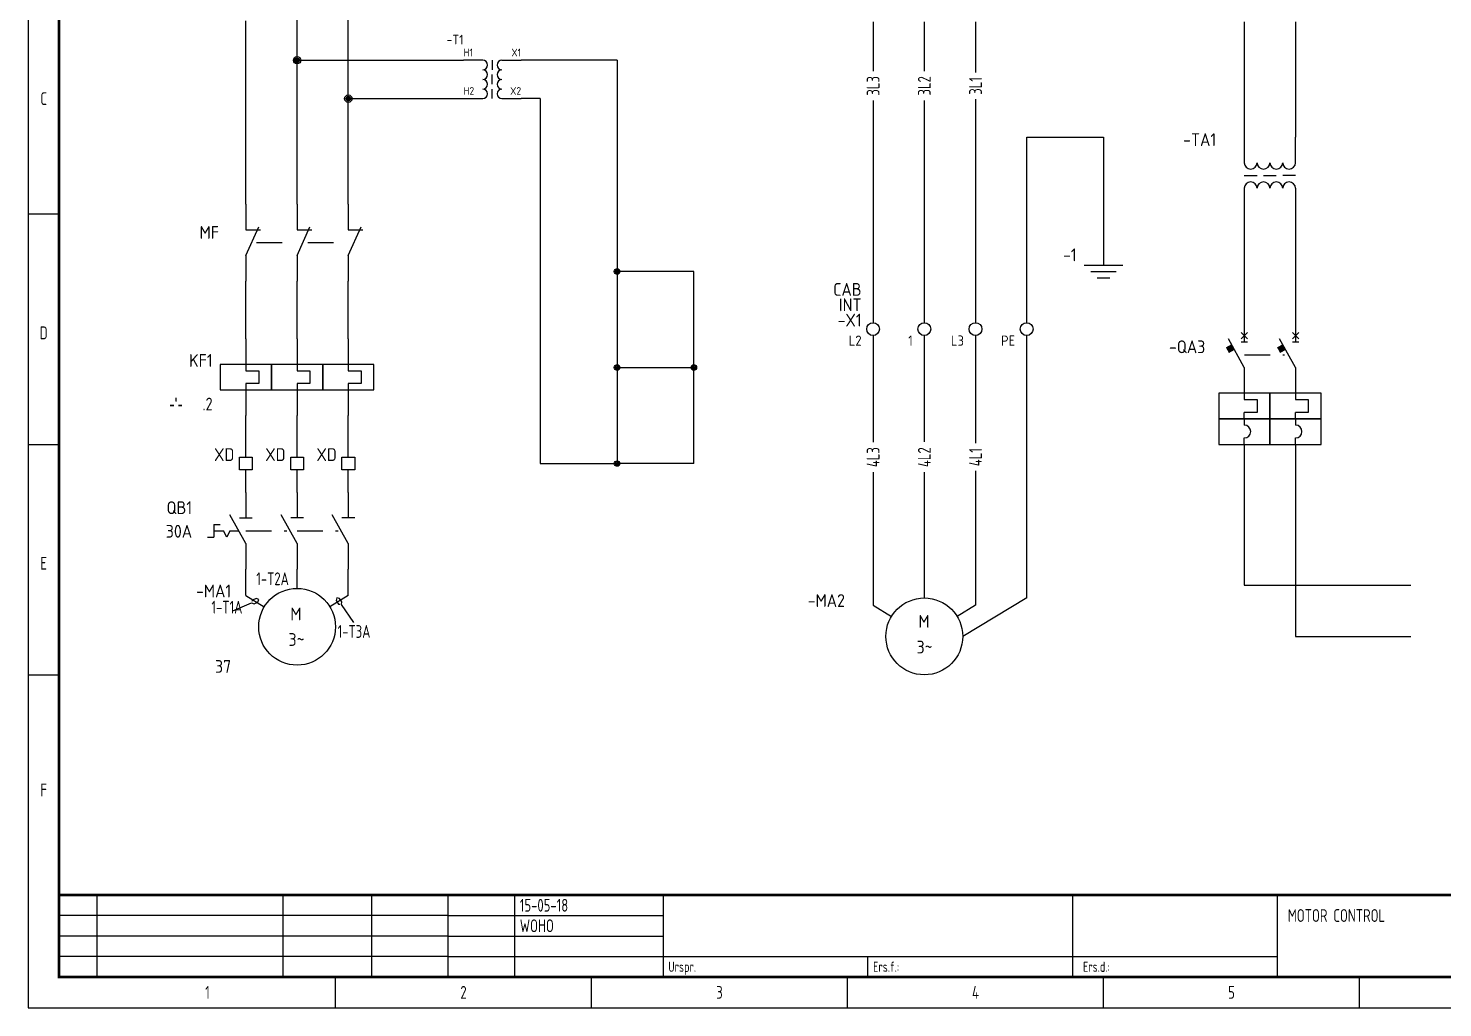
# Model space of a CAD drawing. Extents: x 0 to 420, y 0 to 297.
# Drawn here: x 0 to 276.2, y 0 to 191.2 of the extents above; entities that cross this region are included whole.
import ezdxf
from ezdxf.enums import TextEntityAlignment as Align

# ---------------------------------------------------------------- set-up
doc = ezdxf.new("R2010")
doc.units = 0
doc.header["$LTSCALE"] = 10
doc.linetypes.add('DASHED', pattern=[0.75, 0.5, -0.25])
for name, color, linetype in [('BLK_8AWG', 7, 'Continuous'), ('BRN_8AWG', 7, 'Continuous'), ('GRY_8AWG', 7, 'Continuous'), ('LINK', 252, 'DASHED'), ('LOC', 4, 'Continuous'), ('MISC', 4, 'Continuous'), ('N', 2, 'Continuous'), ('SYMS', 7, 'Continuous'), ('TAGS', 4, 'Continuous'), ('TERMS', 3, 'Continuous'), ('TITLEBLOCK', 253, 'Continuous'), ('WIREFIXED', 4, 'Continuous'), ('WIRES', 1, 'Continuous'), ('XREF', 7, 'Continuous')]:
    doc.layers.add(name, color=color, linetype=linetype)
doc.styles.add('ISOCP', font='ISOCP.SHX', dxfattribs={"width": 0.8, "height": 2.5})
doc.styles.add('WD_IEC', font='ISOCP2.shx', dxfattribs={"width": 0.9, "height": 4})

# ---------------------------------------------------------------- blocks, each defined once
blk = doc.blocks.new('VMO13')
blk.add_circle((0, 0), 7.5)
at = {"style": 'WD_IEC'}
for tag, p in [('INST', (-12.88, 12.75)), ('LOC', (-12.88, 9.25)), ('TAG1', (-12.88, 5.75)), ('DESC1', (-12.88, 1.5)), ('DESC2', (-12.88, -2)), ('DESC3', (-12.88, -5.5)), ('RATING1', (-12.88, -9)), ('RATING2', (-12.88, -12.5)), ('RATING3', (-12.88, -16)), ('RATING4', (-12.95, -19.58))]:
    blk.add_attdef(tag, text='', height=2.5, dxfattribs=at).set_placement(p, align=Align.RIGHT)
blk.add_attdef('TERM02', (-0.69, 7.75), '', height=2, rotation=90, dxfattribs=at)
at = {"style": 'WD_IEC', "flags": 1}
for tag, p, height in [('MFG', (12.75, 9), 1.5), ('X2TERM02', (0, 7.5), 0.32), ('CAT', (12.75, 6.5), 1.5), ('X0TERM01', (-6.4, 3.9), 0.32), ('X0TERM03', (6.4, 3.9), 0.32), ('X4LINK', (-7.5, 0), 0.32), ('X1LINK', (7.5, 0), 0.32), ('X8TERM04', (0, -7.5), 0.32), ('ASSYCODE', (1, -9), 1), ('FAMILY', (1, -10.5), 1), ('CATDESC', (1, -12), 1)]:
    blk.add_attdef(tag, p, '', height=height, dxfattribs=at)
at = {"style": 'WD_IEC'}
for tag, p in [('TERM01', (-7.35, 4.34)), ('TERM03', (9.35, 4.53)), ('TERM04', (-0.59, -7.92))]:
    blk.add_attdef(tag, text='', height=2, rotation=90, dxfattribs=at).set_placement(p, align=Align.RIGHT)
for tag, p in [('M', (-0.22, 1.27)), ('3~', (-0.12, -3.73))]:
    blk.add_attdef(tag, text='', height=2.5, dxfattribs=at).set_placement(p, align=Align.CENTER)
at = {"lineweight": 15, "style": 'WD_IEC'}
blk.add_attdef('XREF', text='', height=2.5, dxfattribs=at).set_placement((-13.19, -22.86), align=Align.RIGHT)
blk = doc.blocks.new('HXF1')
for p, q in [((5, 0), (0, 0)), ((0, 0), (0, 0)), ((0, 0), (0, 0)), ((7.5, 0), (7.5, -2.5)), ((10, 0), (15, 0)), ((7.5, -6.25), (7.5, -3.75)), ((0, -10), (5, -10)), ((7.5, -10), (7.5, -7.5)), ((10, -10), (15, -10))]:
    blk.add_line(p, q)
for centre, start, end in [((5, -1.25), 270, 90), ((10, -1.25), 90, 270), ((5, -3.75), 270, 90), ((10, -3.75), 90, 270), ((5, -6.25), 270, 90), ((10, -6.25), 90, 270), ((5, -8.75), 270, 90), ((10, -8.75), 90, 270)]:
    blk.add_arc(centre, 1.25, start, end)
at = {"style": 'WD_IEC'}
for tag, p in [('INST', (0, 11.12)), ('LOC', (0, 7.62)), ('TAG1', (0, 4.12)), ('RATING1', (6.25, -16.25)), ('DESC1', (0, -24)), ('DESC2', (0, -27.5)), ('DESC3', (0, -31))]:
    blk.add_attdef(tag, text='', height=2.5, dxfattribs=at).set_placement(p, align=Align.RIGHT)
for tag, p, height, flags in [('MFG', (12.42, 12.12), 1.5, 9), ('CAT', (12.42, 9.62), 1.5, 9), ('X4TERM01', (0, 0), 0.32, 1), ('TERM01', (0, 1), 2, 8), ('X1TERM02', (15, 0), 0.32, 1), ('TERM03', (0, -4), 2, 8), ('TERM05', (0, -9), 2, 8), ('X1TERM04', (10, -5), 0.32, 1), ('X4TERM05', (0, -10), 0.32, 1), ('X1TERM06', (15, -10), 0.32, 1), ('ASSYCODE', (11, -20.25), 1, 1), ('FAMILY', (11, -21.75), 1, 1), ('CATDESC', (11, -23.25), 1, 1)]:
    blk.add_attdef(tag, p, '', height=height, dxfattribs=dict(at, flags=flags))
for tag, height, flags, p in [('TERM02', 2, 8, (15, 1)), ('TERM04', 2, 8, (15, -4)), ('X4TERM03', 0.32, 1, (5, -5)), ('TERM06', 2, 8, (15, -9))]:
    blk.add_attdef(tag, text='', height=height, dxfattribs=dict(at, flags=flags)).set_placement(p, align=Align.RIGHT)
at = {"lineweight": 15, "style": 'WD_IEC'}
blk.add_attdef('RATING2', (8.75, -16.25), '', height=2.5, dxfattribs=at)
blk.add_attdef('XREF', text='', height=2.5, dxfattribs=at).set_placement((0, -20.25), align=Align.RIGHT)
blk = doc.blocks.new('WDDOT')
for radius in [0.72, 0.449, 0.223]:
    blk.add_circle((0, 0), radius)
blk = doc.blocks.new('VOL1')
for p, q in [((0, 7.5), (0, 1.25)), ((-5, 2.5), (-5, -2.5)), ((5, 2.5), (-5, 2.5)), ((0, 1.25), (2.5, 1.25)), ((2.5, 1.25), (2.5, -1.25)), ((5, -2.5), (5, 2.5)), ((-5, -2.5), (5, -2.5)), ((0, -1.25), (0, -7.5)), ((2.5, -1.25), (0, -1.25))]:
    blk.add_line(p, q)
at = {"style": 'WD_IEC'}
for tag, p in [('INST', (-6.5, 9)), ('LOC', (-6.5, 5.5)), ('TAG1', (-6.5, 2)), ('RATING1', (-6.5, -2.5)), ('XREF', (-6.5, -6.5)), ('DESC1', (-6.5, -10.35)), ('DESC2', (-6.5, -13.85)), ('DESC3', (-6.5, -17.35))]:
    blk.add_attdef(tag, text='', height=2.5, dxfattribs=at).set_placement(p, align=Align.RIGHT)
blk.add_attdef('TERM01', text='', height=2, rotation=90, dxfattribs=at).set_placement((-1, 7.5), align=Align.RIGHT)
at = {"style": 'WD_IEC', "flags": 1}
for tag, p, height in [('X2TERM01', (0, 7.5), 0.32), ('MFG', (2.75, 6.5), 1.5), ('CAT', (2.75, 4), 1.5), ('X4LINK', (-5, 0), 0.32), ('X1LINK', (5, 0), 0.32), ('ASSYCODE', (1, -4), 1), ('FAMILY', (1, -5.5), 1), ('X8TERM02', (0, -7.5), 0.32), ('CATDESC', (1, -7), 1)]:
    blk.add_attdef(tag, p, '', height=height, dxfattribs=at)
at = {"style": 'WD_IEC'}
blk.add_attdef('TERM02', (-1, -7.5), '', height=2, rotation=90, dxfattribs=at)
blk = doc.blocks.new('VOL2')
for p, q in [((0, 7.5), (0, 1.25)), ((-5, 2.5), (-5, -2.5)), ((5, 2.5), (-5, 2.5)), ((0, 1.25), (2.5, 1.25)), ((2.5, 1.25), (2.5, -1.25)), ((5, -2.5), (5, 2.5)), ((-5, -2.5), (5, -2.5)), ((0, -1.25), (0, -7.5)), ((2.5, -1.25), (0, -1.25))]:
    blk.add_line(p, q)
at = {"style": 'WD_IEC'}
for tag, p in [('INST', (-6.5, 9)), ('LOC', (-6.5, 5.5)), ('TAG2', (-6.5, 2)), ('RATING1', (-6.5, -2.5)), ('XREF', (-6.5, -6.5)), ('DESC1', (-6.5, -10.35)), ('DESC2', (-6.5, -13.85)), ('DESC3', (-6.5, -17.35))]:
    blk.add_attdef(tag, text='', height=2.5, dxfattribs=at).set_placement(p, align=Align.RIGHT)
blk.add_attdef('TERM01', text='', height=2, rotation=90, dxfattribs=at).set_placement((-1, 7.5), align=Align.RIGHT)
at = {"style": 'WD_IEC', "flags": 1}
for tag, p, height in [('X2TERM01', (0, 7.5), 0.32), ('X4LINK', (-5, 0), 0.32), ('X1LINK', (5, 0), 0.32), ('FAMILY', (1, -5.5), 1), ('X8TERM02', (0, -7.5), 0.32)]:
    blk.add_attdef(tag, p, '', height=height, dxfattribs=at)
at = {"style": 'WD_IEC'}
blk.add_attdef('TERM02', (-1, -7.5), '', height=2, rotation=90, dxfattribs=at)
blk = doc.blocks.new('VT0001')
for p, q in [((-1.25, -1.25), (-1.25, 1.25)), ((-1.25, 1.25), (1.25, 1.25)), ((1.25, 1.25), (1.25, -1.25)), ((1.25, -1.25), (-1.25, -1.25))]:
    blk.add_line(p, q)
at = {"style": 'WD_IEC', "flags": 1}
for tag, p, height in [('ASSYCODE', (2.75, 10.75), 1), ('CATDESC', (2.75, 9.25), 1), ('MFG', (2.75, 7.25), 1.5), ('CAT', (2.75, 4.75), 1.5), ('X4PIN01', (-1.25, 1), 0.25), ('X4TERM01', (-1.25, 0), 0.25), ('X4TERMDESC01', (-1.25, 0.5), 0.4), ('STRIPSEQ', (0, 0), 0.025), ('X2PIN01', (0, 2.25), 0.25), ('X2TERM01', (0, 1.25), 0.25), ('X8PIN01', (0, -0.25), 0.25), ('X2TERMDESC01', (0, 1.75), 0.4), ('X1PIN01', (1.25, 1), 0.25), ('X1TERM01', (1.25, 0), 0.25), ('X1TERMDESC01', (1.25, 0.5), 0.4), ('LINKTERM', (0, -0.04), 0.025), ('X8TERM01', (0, -1.25), 0.25), ('X8TERMDESC01', (0, -0.75), 0.4)]:
    blk.add_attdef(tag, p, '', height=height, dxfattribs=at)
at = {"style": 'WD_IEC'}
for tag, p in [('INST', (-2.25, 6.5)), ('LOC', (-2.25, 3.5)), ('DESC1', (-2.25, -6.25)), ('DESC2', (-2.25, -9.25)), ('DESC3', (-2.25, -12.25))]:
    blk.add_attdef(tag, text='', height=2.5, dxfattribs=at).set_placement(p, align=Align.RIGHT)
at = {"style": 'WD_IEC', "flags": 8}
for tag, height, p in [('TAGSTRIP', 2.5, (-2.25, 0.5)), ('TERM01', 2, (-2.25, -3.25))]:
    blk.add_attdef(tag, text='', height=height, dxfattribs=at).set_placement(p, align=Align.RIGHT)
blk = doc.blocks.new('VDS11')
for p, q in [((0, 7.5), (0, 2.5)), ((0, -2.5), (-3.125, 3.125)), ((-6.25, 1.25), (-6.25, -1.25)), ((-6.25, 1.25), (-5, 1.25)), ((-6.25, 0), (-4.375, 0)), ((-3.75, -1.25), (-4.375, 0)), ((-3.125, 0), (-3.75, -1.25)), ((-3.125, 0), (-1.389, 0)), ((-1.25, 2.5), (1.25, 2.5)), ((-7.5, -1.25), (-6.25, -1.25)), ((0, -2.5), (0, -7.5))]:
    blk.add_line(p, q)
at = {"style": 'WD_IEC'}
for tag, p in [('INST', (-10.5, 10.25)), ('LOC', (-10.5, 6.75)), ('TAG1', (-10.5, 3.25)), ('RATING1', (-10.5, -1.35)), ('DESC1', (-10.5, -9.85)), ('DESC2', (-10.5, -13.35)), ('DESC3', (-10.5, -16.85))]:
    blk.add_attdef(tag, text='', height=2.5, dxfattribs=at).set_placement(p, align=Align.RIGHT)
blk.add_attdef('TERM01', text='', height=2, rotation=90, dxfattribs=at).set_placement((-1, 7.5), align=Align.RIGHT)
at = {"style": 'WD_IEC', "flags": 1}
for tag, p, height in [('X2TERM01', (0, 7.5), 0.32), ('MFG', (2.75, 6.5), 1.5), ('CAT', (2.75, 4), 1.5), ('X1LINK', (0, 0), 0.32), ('CONTACT', (1.25, -2.5), 1), ('COMMON', (2.5, -3.75), 1), ('ASSYCODE', (1, -4), 1), ('FAMILY', (1, -5.5), 1), ('X8TERM02', (0, -7.5), 0.32), ('CATDESC', (1, -7), 1)]:
    blk.add_attdef(tag, p, '', height=height, dxfattribs=at)
at = {"style": 'WD_IEC'}
blk.add_attdef('TERM02', (-1, -7.5), '', height=2, rotation=90, dxfattribs=at)
at = {"lineweight": 15, "style": 'WD_IEC'}
blk.add_attdef('XREF', text='', height=2.5, dxfattribs=at).set_placement((-10.5, -6), align=Align.RIGHT)
blk = doc.blocks.new('VDS21')
for p, q in [((0, 7.5), (0, 2.5)), ((0, -2.5), (-3.125, 3.125)), ((1.25, 2.5), (-1.25, 2.5)), ((0, -2.5), (0, -7.5))]:
    blk.add_line(p, q)
at = {"style": 'WD_IEC'}
for tag, p in [('INST', (-5.5, 10.25)), ('LOC', (-5.5, 6.75)), ('TAG2', (-5.5, 3.25)), ('DESC1', (-5.5, -4.85)), ('DESC2', (-5.5, -8.35)), ('DESC3', (-5.5, -11.85))]:
    blk.add_attdef(tag, text='', height=2.5, dxfattribs=at).set_placement(p, align=Align.RIGHT)
blk.add_attdef('TERM01', text='', height=2, rotation=90, dxfattribs=at).set_placement((-1, 7.5), align=Align.RIGHT)
at = {"style": 'WD_IEC', "flags": 1}
for tag, p, height in [('X2TERM01', (0, 7.5), 0.32), ('X4LINK', (-2, 0), 0.32), ('X1LINK', (0, 0), 0.32), ('CONTACT', (1.25, -2.5), 1), ('FAMILY', (1, -5.5), 1), ('X8TERM02', (0, -7.5), 0.32)]:
    blk.add_attdef(tag, p, '', height=height, dxfattribs=at)
at = {"lineweight": 15, "style": 'WD_IEC'}
blk.add_attdef('XREF', text='', height=2.5, dxfattribs=at).set_placement((-5.5, -1), align=Align.RIGHT)
at = {"style": 'WD_IEC'}
blk.add_attdef('TERM02', (-1, -7.5), '', height=2, rotation=90, dxfattribs=at)
blk = doc.blocks.new('WD_WNH')
at = {"linetype": 'Continuous', "style": 'WD_IEC', "width": 0.8}
blk.add_attdef('WIRENO', text='', height=2.5, dxfattribs=at).set_placement((0, 0.75), align=Align.CENTER)
at = {"style": 'WD_IEC', "flags": 1}
for tag, p in [('W08USER', (0, 0.375)), ('W04USER', (0, 0.875)), ('W05USER', (0, 0.75)), ('W09USER', (0, 0.25)), ('W03USER', (0, 1)), ('W06USER', (0, 0.625)), ('W07USER', (0, 0.5)), ('W02USER', (0, 1.125)), ('W01USER', (0, 1.25)), ('W10USER', (0, 0.125))]:
    blk.add_attdef(tag, text='', height=0.08, dxfattribs=at).set_placement(p, align=Align.CENTER)
blk = doc.blocks.new('WD_WNV')
at = {"linetype": 'Continuous', "style": 'WD_IEC', "width": 0.8}
blk.add_attdef('WIRENO', text='', height=2.5, dxfattribs=at).set_placement((-1.6, 0), align=Align.MIDDLE_RIGHT)
at = {"style": 'WD_IEC', "flags": 1}
for tag, p in [('W08USER', (-1, 0.375)), ('W04USER', (-1, 0.875)), ('W05USER', (-1, 0.75)), ('W09USER', (-1, 0.25)), ('W03USER', (-1, 1)), ('W06USER', (-1, 0.625)), ('W07USER', (-1, 0.5)), ('W02USER', (-1, 1.125)), ('W01USER', (-1, 1.25)), ('W10USER', (-1, 0.125))]:
    blk.add_attdef(tag, text='', height=0.08, dxfattribs=at).set_placement(p, align=Align.CENTER)
blk = doc.blocks.new('VMO14')
blk.add_line((20, 7.5), (7.5, 0))
blk.add_circle((0, 0), 7.5)
at = {"style": 'WD_IEC'}
for tag, p in [('INST', (-15.5, 12.75)), ('LOC', (-15.5, 9.25)), ('TAG1', (-15.5, 5.75)), ('DESC1', (-15.5, 1.5)), ('DESC2', (-15.5, -2)), ('DESC3', (-15.5, -5.5)), ('RATING1', (-15.5, -9)), ('RATING2', (-15.5, -12.5)), ('RATING3', (-15.5, -16))]:
    blk.add_attdef(tag, text='', height=2.5, dxfattribs=at).set_placement(p, align=Align.RIGHT)
blk.add_attdef('TERM02', (-0.81, 7.4), '', height=2, rotation=90, dxfattribs=at)
for tag, p in [('TERM04', (19, 10)), ('TERM01', (-7.47, 4.61)), ('TERM03', (9.66, 4.61))]:
    blk.add_attdef(tag, text='', height=2, rotation=90, dxfattribs=at).set_placement(p, align=Align.RIGHT)
at = {"style": 'WD_IEC', "flags": 1}
for tag, p, height in [('MFG', (22.75, 9), 1.5), ('X2TERM02', (0, 7.5), 0.32), ('X2TERM04', (20, 7.5), 0.32), ('CAT', (22.75, 6.5), 1.5), ('X0TERM01', (-6.4, 3.9), 0.32), ('X0TERM03', (6.4, 3.9), 0.32), ('X4LINK', (-7.5, 0), 0.32), ('X1LINK', (7.5, 0), 0.32), ('ASSYCODE', (1, -9), 1), ('FAMILY', (1, -10.5), 1), ('CATDESC', (1, -12), 1)]:
    blk.add_attdef(tag, p, '', height=height, dxfattribs=at)
at = {"style": 'WD_IEC'}
for tag, p in [('M', (-0.06, 1.67)), ('3~', (0.05, -3.33))]:
    blk.add_attdef(tag, text='', height=2.5, dxfattribs=at).set_placement(p, align=Align.CENTER)
at = {"lineweight": 15, "style": 'WD_IEC'}
blk.add_attdef('XREF', text='', height=2.5, dxfattribs=at).set_placement((-15.5, -19.5), align=Align.RIGHT)
blk = doc.blocks.new('VGND2')
for p, q in [((0, 0), (0, -5)), ((-3.75, -5), (3.75, -5)), ((-2.5, -6.25), (2.5, -6.25)), ((-1.25, -7.5), (1.25, -7.5))]:
    blk.add_line(p, q)
at = {"style": 'WD_IEC'}
for tag, p in [('INST', (-5.25, 2.75)), ('LOC', (-5.25, -0.75)), ('TAG1', (-5.25, -4.25))]:
    blk.add_attdef(tag, text='', height=2.5, dxfattribs=at).set_placement(p, align=Align.RIGHT)
at = {"style": 'WD_IEC', "flags": 1}
blk.add_attdef('X2TERM01', (0, 0), '', height=0.32, dxfattribs=at)
blk = doc.blocks.new('VT0002')
blk.add_circle((0, 0), 1.25)
at = {"style": 'WD_IEC', "flags": 1}
for tag, p, height in [('ASSYCODE', (2.75, 10.75), 1), ('CATDESC', (2.75, 9.25), 1), ('MFG', (2.75, 7.25), 1.5), ('CAT', (2.75, 4.75), 1.5), ('X4PIN01', (-1.25, 1), 0.25), ('X4TERM01', (-1.25, 0), 0.25), ('X4TERMDESC01', (-1.25, 0.5), 0.4), ('STRIPSEQ', (0, 0), 0.025), ('X2PIN01', (0, 2.25), 0.25), ('X2TERM01', (0, 1.25), 0.25), ('X8PIN01', (0, -0.25), 0.25), ('X2TERMDESC01', (0, 1.75), 0.4), ('X1PIN01', (1.25, 1), 0.25), ('X1TERM01', (1.25, 0), 0.25), ('X1TERMDESC01', (1.25, 0.5), 0.4), ('LINKTERM', (0, -0.04), 0.025), ('X8TERM01', (0, -1.25), 0.25), ('X8TERMDESC01', (0, -0.75), 0.4)]:
    blk.add_attdef(tag, p, '', height=height, dxfattribs=at)
at = {"style": 'WD_IEC'}
for tag, p in [('INST', (-2.25, 6.5)), ('LOC', (-2.25, 3.5)), ('DESC1', (-2.25, -6.25)), ('DESC2', (-2.25, -9.25)), ('DESC3', (-2.25, -12.25))]:
    blk.add_attdef(tag, text='', height=2.5, dxfattribs=at).set_placement(p, align=Align.RIGHT)
at = {"style": 'WD_IEC', "flags": 8}
for tag, height, p in [('TAGSTRIP', 2.5, (-2.25, 0.5)), ('TERM01', 2, (-2.25, -3.25))]:
    blk.add_attdef(tag, text='', height=height, dxfattribs=at).set_placement(p, align=Align.RIGHT)
blk = doc.blocks.new('TITLE_A3')
at = {"layer": 'TITLEBLOCK', "linetype": 'Continuous'}
for p, q in [((0, 297), (0, 0)), ((0, 0), (420, 0))]:
    blk.add_line(p, q, dxfattribs=at)
at = {"layer": 'TITLEBLOCK'}
for p, q in [((0, 155), (6, 155)), ((0, 110), (6, 110)), ((0, 65), (6, 65)), ((13.42, 22), (13.42, 6)), ((49.72, 22), (49.72, 6)), ((67, 22), (67, 6)), ((82, 6), (82, 22)), ((95, 6), (95, 22)), ((124, 22), (124, 6)), ((204, 6), (204, 22)), ((244, 6), (244, 22)), ((82, 18), (6, 18)), ((82, 18), (124, 18)), ((82, 14), (6, 14)), ((82, 14), (124, 14)), ((82, 10), (6, 10)), ((82, 10), (244, 10)), ((164, 6), (164, 10)), ((60, 0), (60, 6)), ((110, 0), (110, 6)), ((160, 0), (160, 6)), ((210, 0), (210, 6)), ((260, 0), (260, 6))]:
    blk.add_line(p, q, dxfattribs=at)
at = {"layer": 'TITLEBLOCK', "const_width": 0.5}
blk.add_lwpolyline([(414, 291), (6, 291), (6, 6), (414, 6)], close=True, dxfattribs=at)
blk.add_lwpolyline([(6, 22), (414, 22)], dxfattribs=at)
blk.add_lwpolyline([(6, 22), (414, 22)], dxfattribs=at)
blk.add_lwpolyline([(6, 22), (414, 22)], dxfattribs=at)
blk.add_lwpolyline([(6, 22), (414, 22)], dxfattribs=at)
at = {"color": 1, "style": 'ISOCP', "oblique": 0.0175, "width": 0.8}
for s, p in [('C', (3, 177.5)), ('D', (3, 131.77)), ('E', (3, 86.77)), ('F', (3, 42.5)), ('1', (35, 3)), ('2', (85, 3)), ('3', (135, 3)), ('4', (185, 3)), ('5', (235, 3))]:
    blk.add_text(s, height=2.5, dxfattribs=at).set_placement(p, align=Align.MIDDLE_CENTER)
for tag, height, p in [('AE_PREV', 2.5, (9, 25)), ('AE_DATE', 2.5, (96, 20)), ('AE_TITLE1', 3.5, (126, 18.5)), ('AE_INS', 2, (365, 20)), ('AE_DRAWN', 2.5, (96, 16)), ('AE_DESCR1', 2.5, (246, 18)), ('AE_TITLE3', 2.5, (296, 16)), ('AE_LOC', 2, (365, 16)), ('AE_TITLE2', 3.5, (126, 13.5)), ('AE_DESCR2', 2.5, (246, 14)), ('AE_CHECKED', 2.5, (96, 12)), ('AE_DESCR3', 2.5, (246, 10)), ('AE_SHEET', 2.5, (398, 12)), ('AE_NORM', 2.5, (96, 8)), ('AE_PROJECT', 2.5, (296, 8)), ('AE_DRAWNO', 2.5, (332, 8))]:
    blk.add_attdef(tag, text='', height=height, dxfattribs=at).set_placement(p, align=Align.MIDDLE_LEFT)
for tag, p in [('AE_NEXT', (411, 25)), ('AE_SHEETMAX', (403.5, 8))]:
    blk.add_attdef(tag, text='', height=2.5, dxfattribs=at).set_placement(p, align=Align.MIDDLE_RIGHT)
at = {"style": 'ISOCP', "width": 0.8, "flags": 9}
blk.add_attdef('WD_TB', (0, 0), '', height=2.5, dxfattribs=at)
at = {"layer": 'TITLEBLOCK', "style": 'ISOCP', "oblique": 0.0175, "width": 0.8}
for s, p in [('Urspr.', (125, 8)), ('Ers.f.:', (165, 8)), ('Ers.d.:', (206, 8))]:
    blk.add_text(s, height=2, dxfattribs=at).set_placement(p, align=Align.MIDDLE_LEFT)
at = {"layer": 'TITLEBLOCK', "style": 'ISOCP', "width": 0.8, "flags": 2}
for tag, p in [('DATE', (83, 20)), ('PROJECTDESC', (296, 20)), ('DRAWN', (83, 16)), ('REVISION', (391, 16)), ('CHECKED', (83, 12)), ('PROJECT', (296, 12)), ('DRAWINGNO', (332, 12)), ('PAGE', (391, 12)), ('NORM', (83, 8))]:
    blk.add_attdef(tag, text='', height=2.5, dxfattribs=at).set_placement(p, align=Align.MIDDLE_LEFT)
blk.add_attdef('PAGES', text='', height=2.5, dxfattribs=at).set_placement((412.5, 8), align=Align.MIDDLE_RIGHT)
blk = doc.blocks.new('VMS22')
for p, q in [((0, 7.5), (0, 2.5)), ((0, -2.5), (2.5, 3.12)), ((0, 2.5), (2.87, 2.5)), ((0, -2.5), (0, -7.5))]:
    blk.add_line(p, q)
at = {"style": 'WD_IEC'}
for tag, p in [('INST', (-5.25, 6.75)), ('LOC', (-5.25, 3.75)), ('TAG2', (-5.25, 0.75)), ('XREF', (-5.25, -3.75)), ('DESC1', (-5.25, -6.75)), ('DESC2', (-5.25, -9.75)), ('DESC3', (-5.25, -12.75))]:
    blk.add_attdef(tag, text='', height=2.5, dxfattribs=at).set_placement(p, align=Align.RIGHT)
blk.add_attdef('TERM01', text='', height=2, rotation=90, dxfattribs=at).set_placement((-1, 7.5), align=Align.RIGHT)
at = {"style": 'WD_IEC', "flags": 1}
for tag, p, height in [('X2TERM01', (0, 7.5), 0.32), ('X4LINK', (-0.98, 0), 0.32), ('X1LINK', (2.08, 0), 0.32), ('CONTACT', (4, -3.5), 1), ('FAMILY', (4, -5), 1), ('X8TERM02', (0, -7.5), 0.32)]:
    blk.add_attdef(tag, p, '', height=height, dxfattribs=at)
at = {"style": 'WD_IEC'}
blk.add_attdef('TERM02', (-1, -7.5), '', height=2, rotation=90, dxfattribs=at)
blk = doc.blocks.new('WD_WNV1')
at = {"style": 'WD_IEC', "width": 0.8}
blk.add_attdef('WIRENO', text='', height=2.5, rotation=90, dxfattribs=at).set_placement((0, 0), align=Align.MIDDLE_CENTER)
at = {"style": 'WD_IEC', "flags": 1}
for tag, p in [('W04USER', (0, 0.375)), ('W05USER', (0, 0.25)), ('W03USER', (0, 0.5)), ('W06USER', (0, 0.125)), ('W07USER', (0, 0)), ('W02USER', (0, 0.625)), ('W01USER', (0, 0.75)), ('W08USER', (0, -0.125)), ('W09USER', (0, -0.25)), ('W10USER', (0, -0.375))]:
    blk.add_attdef(tag, text='', height=0.08, dxfattribs=at).set_placement(p, align=Align.CENTER)
at = {"style": 'WD_IEC'}
for tag, p in [('X2_TINY_DOT_DONT_REMOVE', (0, 1)), ('X8_TINY_DOT_DONT_REMOVE', (0, -1))]:
    blk.add_attdef(tag, p, '', height=0.002, dxfattribs=at)
at = {"style": 'WD_IEC', "flags": 1}
for tag, p in [('X2TERM01', (0, 1)), ('X8TERM01', (0, -1))]:
    blk.add_attdef(tag, p, '', height=0.2, dxfattribs=at)
blk = doc.blocks.new('VXF1')
for p, q in [((0, 0), (0, -5)), ((10, -5), (10, 0)), ((0, -7.5), (2.5, -7.5)), ((3.75, -7.5), (6.25, -7.5)), ((10, -7.5), (7.5, -7.5)), ((0, -10), (0, -15)), ((10, -10), (10, -15))]:
    blk.add_line(p, q)
for centre, start, end in [((1.25, -5), 180, 0), ((3.75, -5), 180, 0), ((6.25, -5), 180, 0), ((8.75, -5), 180, 0), ((1.25, -10), 0, 180), ((3.75, -10), 0, 180), ((6.25, -10), 0, 180), ((8.75, -10), 0, 180)]:
    blk.add_arc(centre, 1.25, start, end)
at = {"style": 'WD_IEC'}
for tag, p in [('INST', (-5.5, 5.25)), ('LOC', (-5.5, 1.75)), ('TAG1', (-5.5, -1.75)), ('DESC1', (-5.5, -6.35)), ('DESC2', (-5.5, -9.85)), ('DESC3', (-5.5, -13.35))]:
    blk.add_attdef(tag, text='', height=2.5, dxfattribs=at).set_placement(p, align=Align.RIGHT)
at = {"style": 'WD_IEC', "flags": 1}
for tag, p, height in [('X2TERM01', (0, 0), 0.32), ('X2TERM02', (10, 0), 0.32), ('MFG', (12.75, -1), 1.5), ('CAT', (12.75, -3.5), 1.5), ('X2TERM05', (5, -5), 0.32), ('X8TERM06', (5, -10), 0.32), ('ASSYCODE', (11, -11.5), 1), ('FAMILY', (11, -13), 1), ('CATDESC', (11, -14.5), 1), ('X8TERM03', (0, -15), 0.32), ('X8TERM04', (10, -15), 0.32)]:
    blk.add_attdef(tag, p, '', height=height, dxfattribs=at)
at = {"style": 'WD_IEC'}
for tag, p in [('TERM01', (-1, 0)), ('TERM05', (4, 0)), ('TERM02', (9, 0))]:
    blk.add_attdef(tag, text='', height=2, rotation=90, dxfattribs=at).set_placement(p, align=Align.RIGHT)
for tag, p in [('TERM03', (-1, -15)), ('TERM06', (4, -15)), ('TERM04', (9, -15))]:
    blk.add_attdef(tag, p, '', height=2, rotation=90, dxfattribs=at)
at = {"lineweight": 15, "style": 'WD_IEC'}
for tag, p in [('RATING1', (-5.5, -16.85)), ('RATING2', (-5.5, -20.35)), ('XREF', (-5.5, -23.85))]:
    blk.add_attdef(tag, text='', height=2.5, dxfattribs=at).set_placement(p, align=Align.RIGHT)
blk = doc.blocks.new('VCB11Q134')
for p, q in [((0, 7.5), (0, 2.5)), ((0, -2.5), (-3.12, 3.12)), ((-0.62, 3.12), (0.63, 4.37)), ((0.63, 3.12), (-0.62, 4.37)), ((-0.62, 2.5), (0.63, 2.5)), ((0, -2.5), (0, -8.75)), ((0, -7.5), (0, -8.75)), ((0, -8.75), (2.5, -8.75)), ((2.5, -8.75), (2.5, -11.25)), ((0, -12.5), (0, -11.25)), ((2.5, -11.25), (0, -11.25)), ((0, -12.5), (0, -13.75)), ((0, -17.5), (0, -16.25)), ((0, -17.5), (0, -22.5))]:
    blk.add_line(p, q)
for points in [[(-5, -7.5), (-5, -12.5), (5, -12.5), (5, -7.5)], [(-5, -12.5), (-5, -17.5), (5, -17.5), (5, -12.5)]]:
    blk.add_lwpolyline(points, close=True)
blk.add_arc((0, -15), 1.25, 270, 90)
blk.add_solid([(-2.52, 2.03), (-3.61, 1.43), (-1.91, 0.94), (-3.01, 0.33)])
at = {"style": 'WD_IEC'}
for tag, p in [('INST', (-7.62, 6.3)), ('LOC', (-7.62, 3.3)), ('TAG1', (-7.62, 0.3)), ('RATING1', (-7.62, -2.7)), ('DESC1', (-7.62, -15.05)), ('DESC2', (-7.62, -18.05)), ('DESC3', (-7.62, -21.05))]:
    blk.add_attdef(tag, text='', height=2.5, dxfattribs=at).set_placement(p, align=Align.RIGHT)
blk.add_attdef('TERM01', text='', height=2, rotation=90, dxfattribs=at).set_placement((-1, 7.5), align=Align.RIGHT)
at = {"style": 'WD_IEC', "flags": 1}
for tag, p, height in [('X2TERM01', (0, 7.5), 0.32), ('X4LINK', (-2.15, 0), 0.32), ('X1LINK', (0.02, 0), 0.32), ('ASSYCODE', (0.69, -18.77), 1), ('FAMILY', (0.69, -20.27), 1), ('CATDESC', (0.69, -21.77), 1), ('X8TERM02', (0, -22.5), 0.32)]:
    blk.add_attdef(tag, p, '', height=height, dxfattribs=at)
at = {"style": 'WD_IEC', "flags": 9}
for tag, p in [('MFG', (7.81, 5.44)), ('CAT', (7.81, 2.94))]:
    blk.add_attdef(tag, text='', height=1.5, dxfattribs=at).set_placement(p, align=Align.RIGHT)
at = {"lineweight": 15, "style": 'WD_IEC'}
for tag, p in [('XREF', (-7.62, -12.05)), ('WDTAGALT', (-7.62, -24.05))]:
    blk.add_attdef(tag, text='', height=2.5, dxfattribs=at).set_placement(p, align=Align.RIGHT)
at = {"style": 'WD_IEC'}
blk.add_attdef('TERM02', (-1, -22.5), '', height=2, rotation=90, dxfattribs=at)
blk = doc.blocks.new('VCB21Q134')
for p, q in [((0, 7.5), (0, 2.5)), ((0, -2.5), (-3.12, 3.12)), ((-0.62, 3.12), (0.63, 4.37)), ((0.63, 3.12), (-0.62, 4.37)), ((-0.62, 2.5), (0.63, 2.5)), ((0, -2.5), (0, -8.75)), ((0, -7.5), (0, -8.75)), ((0, -8.75), (2.5, -8.75)), ((2.5, -8.75), (2.5, -11.25)), ((0, -12.5), (0, -11.25)), ((2.5, -11.25), (0, -11.25)), ((0, -12.5), (0, -13.75)), ((0, -17.5), (0, -16.25)), ((0, -17.5), (0, -22.5))]:
    blk.add_line(p, q)
for points in [[(-5, -7.5), (-5, -12.5), (5, -12.5), (5, -7.5)], [(-5, -12.5), (-5, -17.5), (5, -17.5), (5, -12.5)]]:
    blk.add_lwpolyline(points, close=True)
blk.add_arc((0, -15), 1.25, 270, 90)
blk.add_solid([(-2.52, 2.03), (-3.61, 1.43), (-1.91, 0.94), (-3.01, 0.33)])
at = {"style": 'WD_IEC'}
for tag, p in [('INST', (-7.62, 6.3)), ('LOC', (-7.62, 3.3)), ('TAG2', (-7.62, 0.3)), ('DESC1', (-7.62, -15.05)), ('DESC2', (-7.62, -18.05)), ('DESC3', (-7.62, -21.05))]:
    blk.add_attdef(tag, text='', height=2.5, dxfattribs=at).set_placement(p, align=Align.RIGHT)
blk.add_attdef('TERM01', text='', height=2, rotation=90, dxfattribs=at).set_placement((-1, 7.5), align=Align.RIGHT)
at = {"style": 'WD_IEC', "flags": 1}
for tag, p, height in [('X2TERM01', (0, 7.5), 0.32), ('X4LINK', (-2.15, 0), 0.32), ('X1LINK', (0.02, 0), 0.32), ('CONTACT', (-5.49, -7.21), 1), ('ASSYCODE', (0.69, -18.77), 1), ('FAMILY', (0.69, -20.27), 1), ('CATDESC', (0.69, -21.77), 1), ('X8TERM02', (0, -22.5), 0.32)]:
    blk.add_attdef(tag, p, '', height=height, dxfattribs=at)
blk.add_attdef('RATING1', text='', height=2.5, dxfattribs=at).set_placement((-7.62, -2.7), align=Align.RIGHT)
at = {"lineweight": 15, "style": 'WD_IEC'}
for tag, p in [('XREF', (-7.62, -12.05)), ('WDTAGALT', (-7.62, -24.05))]:
    blk.add_attdef(tag, text='', height=2.5, dxfattribs=at).set_placement(p, align=Align.RIGHT)
at = {"style": 'WD_IEC'}
blk.add_attdef('TERM02', (-1, -22.5), '', height=2, rotation=90, dxfattribs=at)

msp = doc.modelspace()

# ---------------------------------------------------------------- linework, layer by layer
at = {"layer": 'BLK_8AWG'}
for p, q in [((52.5, 100.62), (52.5, 105)), ((52.5, 81.88), (52.5, 85.62))]:
    msp.add_line(p, q, dxfattribs=at)
at = {"layer": 'BRN_8AWG'}
for p, q in [((42.5, 100.62), (42.5, 105)), ((42.5, 80.47), (42.5, 85.62)), ((42.5, 80.47), (46.1, 78.28))]:
    msp.add_line(p, q, dxfattribs=at)
at = {"layer": 'GRY_8AWG'}
for p, q in [((62.5, 100.62), (62.5, 105)), ((62.5, 80.47), (62.5, 85.62)), ((62.5, 80.47), (58.9, 78.28))]:
    msp.add_line(p, q, dxfattribs=at)
at = {"layer": 'LINK'}
for points in [[(44.58, 149.38), (51.52, 149.38)], [(54.58, 149.38), (61.52, 149.38)], [(237.52, 127.5), (245.35, 127.5)], [(47.5, 123.13), (47.5, 123.13)], [(57.5, 123.13), (57.5, 123.13)], [(42.5, 93.13), (50.5, 93.13)], [(52.5, 93.13), (60.5, 93.13)]]:
    msp.add_lwpolyline(points, dxfattribs=at)
at = {"layer": 'N'}
for p, q in [((247.5, 192.5), (247.5, 170)), ((247.5, 155), (247.5, 135)), ((247.5, 105), (247.5, 72.5)), ((247.5, 72.5), (270, 72.5))]:
    msp.add_line(p, q, dxfattribs=at)
at = {"layer": 'WIREFIXED'}
for points in [[(39.96, 77.46), (43.57, 79.05), (44.09, 78.85), (44.82, 79.17), (45.02, 79.7), (44.5, 79.9), (43.77, 79.58), (43.67, 79.32)], [(63.58, 75.2), (61.15, 78.72), (61.25, 79.27), (60.8, 79.93), (60.25, 80.03), (60.15, 79.48), (60.6, 78.82), (60.88, 78.77)]]:
    msp.add_lwpolyline(points, dxfattribs=at)
at = {"layer": 'WIRES'}
for p, q in [((62.5, 156.88), (62.5, 194.14)), ((42.5, 156.88), (42.5, 192.72)), ((52.5, 156.88), (52.5, 193.29)), ((165, 192.5), (165, 182.84)), ((175, 192.5), (175, 182.86)), ((185, 192.5), (185, 182.6)), ((237.5, 192.5), (237.5, 170)), ((52.5, 185), (85, 185)), ((115, 185), (96.25, 185)), ((115, 185), (115, 106.25)), ((62.5, 177.5), (85, 177.5)), ((100, 177.5), (96.25, 177.5)), ((100, 177.5), (100, 106.25)), ((165, 177.16), (165, 133.75)), ((175, 177.14), (175, 133.75)), ((185, 177.4), (185, 133.75)), ((195, 170), (210, 170)), ((195, 133.75), (195, 170)), ((210, 170), (210, 150)), ((237.5, 155), (237.5, 135)), ((130, 143.75), (115, 143.75)), ((130, 106.25), (130, 143.75)), ((42.5, 130.62), (42.5, 141.88)), ((52.5, 130.62), (52.5, 141.88)), ((62.5, 130.62), (62.5, 141.88)), ((165, 131.25), (165, 110.44)), ((175, 131.25), (175, 110.46)), ((185, 131.25), (185, 110.2)), ((195, 80), (195, 131.25)), ((115, 125), (130, 125)), ((42.5, 107.5), (42.5, 115.62)), ((52.5, 107.5), (52.5, 115.62)), ((62.5, 107.5), (62.5, 115.62)), ((100, 106.25), (115, 106.25)), ((130, 106.25), (115, 106.25)), ((237.5, 105), (237.5, 82.5)), ((165, 104.56), (165, 78.6)), ((175, 104.54), (175, 80)), ((185, 104.8), (185, 78.6)), ((237.5, 82.5), (270, 82.5)), ((165, 78.6), (168.6, 76.4)), ((185, 78.6), (181.4, 76.4))]:
    msp.add_line(p, q, dxfattribs=at)

# ---------------------------------------------------------------- block references
at = {"layer": 'SYMS'}
ref = msp.add_blockref('HXF1', (85, 185), dxfattribs=dict(at, xscale=0.75, yscale=0.75, zscale=0.75))
ref.add_attrib('TERM06', 'X2', dxfattribs={"layer": 'TERMS', "height": 1.5, "style": 'WD_IEC', "flags": 8}).set_placement((96.25, 178.25), align=Align.RIGHT)
ref.add_attrib('TERM05', 'H2', (85, 178.25), dxfattribs={"layer": 'TERMS', "height": 1.5, "style": 'WD_IEC', "flags": 8})
ref.add_attrib('TERM02', 'X1', dxfattribs={"layer": 'TERMS', "height": 1.5, "style": 'WD_IEC', "flags": 8}).set_placement((96.25, 185.75), align=Align.RIGHT)
ref.add_attrib('TERM01', 'H1', (85, 185.75), dxfattribs={"layer": 'TERMS', "height": 1.5, "style": 'WD_IEC', "flags": 8})
ref.add_attrib('TAG1', '-T1', dxfattribs={"layer": 'TAGS', "height": 1.875, "style": 'WD_IEC'}).set_placement((85, 188.09), align=Align.RIGHT)
for name, p in [('WDDOT', (52.5, 185)), ('WDDOT', (62.5, 177.5)), ('VMS22', (52.5, 149.38)), ('VMS22', (62.5, 149.38)), ('VCB21Q134', (247.5, 127.5)), ('VOL2', (52.5, 123.12)), ('VOL2', (62.5, 123.12)), ('VDS21', (52.5, 93.12)), ('VDS21', (62.5, 93.12))]:
    msp.add_blockref(name, p, dxfattribs=at)
ref = msp.add_blockref('VXF1', (237.5, 170), dxfattribs=at)
ref.add_attrib('TAG1', '-TA1', dxfattribs={"layer": 'TAGS', "height": 2.5, "style": 'WD_IEC'}).set_placement((232, 168.25), align=Align.RIGHT)
ref = msp.add_blockref('VMS22', (42.5, 149.38), dxfattribs=at)
ref.add_attrib('TAG2', 'MF', dxfattribs={"layer": 'TAGS', "height": 2.5, "style": 'WD_IEC'}).set_placement((37.25, 150.12), align=Align.RIGHT)
ref = msp.add_blockref('VGND2', (210, 150), dxfattribs=at)
ref.add_attrib('TAG1', '-1', dxfattribs={"layer": 'TAGS', "height": 2.5, "style": 'WD_IEC'}).set_placement((204.75, 145.75), align=Align.RIGHT)
at = {"layer": 'SYMS', "xscale": 0.75, "yscale": 0.75, "zscale": 0.75}
for p in [(115, 143.75), (115, 125), (130, 125), (115, 106.25)]:
    msp.add_blockref('WDDOT', p, dxfattribs=at)
at = {"layer": 'SYMS'}
ref = msp.add_blockref('VT0002', (165, 132.5), dxfattribs=at)
ref.add_attrib('TERM01', 'L2', dxfattribs={"layer": 'TERMS', "height": 2, "style": 'WD_IEC', "flags": 8}).set_placement((162.75, 129.25), align=Align.RIGHT)
ref.add_attrib('LOC', 'INT', dxfattribs={"layer": 'LOC', "height": 2.5, "style": 'WD_IEC'}).set_placement((162.75, 136), align=Align.RIGHT)
ref.add_attrib('INST', 'CAB', dxfattribs={"layer": 'LOC', "height": 2.5, "style": 'WD_IEC'}).set_placement((162.75, 139), align=Align.RIGHT)
ref.add_attrib('TAGSTRIP', '-X1', dxfattribs={"layer": 'TAGS', "height": 2.5, "style": 'WD_IEC', "flags": 8}).set_placement((162.75, 133), align=Align.RIGHT)
ref = msp.add_blockref('VT0002', (175, 132.5), dxfattribs=at)
ref.add_attrib('TERM01', '1', dxfattribs={"layer": 'TERMS', "height": 2, "style": 'WD_IEC', "flags": 8}).set_placement((172.75, 129.25), align=Align.RIGHT)
ref = msp.add_blockref('VT0002', (185, 132.5), dxfattribs=at)
ref.add_attrib('TERM01', 'L3', dxfattribs={"layer": 'TERMS', "height": 2, "style": 'WD_IEC', "flags": 8}).set_placement((182.75, 129.25), align=Align.RIGHT)
ref = msp.add_blockref('VT0002', (195, 132.5), dxfattribs=at)
ref.add_attrib('TERM01', 'PE', dxfattribs={"layer": 'TERMS', "height": 2, "style": 'WD_IEC', "flags": 8}).set_placement((192.75, 129.25), align=Align.RIGHT)
ref = msp.add_blockref('VCB11Q134', (237.5, 127.5), dxfattribs=at)
ref.add_attrib('TAG1', '-QA3', dxfattribs={"layer": 'TAGS', "height": 2.5, "style": 'WD_IEC'}).set_placement((229.88, 127.8), align=Align.RIGHT)
ref = msp.add_blockref('VOL1', (42.5, 123.12), dxfattribs=at)
ref.add_attrib('TAG1', 'KF1', dxfattribs={"layer": 'TAGS', "height": 2.5, "style": 'WD_IEC'}).set_placement((36, 125.12), align=Align.RIGHT)
ref = msp.add_blockref('VT0001', (42.5, 106.25), dxfattribs=at)
ref.add_attrib('TAGSTRIP', 'XD', dxfattribs={"layer": 'TAGS', "height": 2.5, "style": 'WD_IEC', "flags": 8}).set_placement((40.25, 106.75), align=Align.RIGHT)
ref = msp.add_blockref('VT0001', (52.5, 106.25), dxfattribs=at)
ref.add_attrib('TAGSTRIP', 'XD', dxfattribs={"layer": 'TAGS', "height": 2.5, "style": 'WD_IEC', "flags": 8}).set_placement((50.25, 106.75), align=Align.RIGHT)
ref = msp.add_blockref('VT0001', (62.5, 106.25), dxfattribs=at)
ref.add_attrib('TAGSTRIP', 'XD', dxfattribs={"layer": 'TAGS', "height": 2.5, "style": 'WD_IEC', "flags": 8}).set_placement((60.25, 106.75), align=Align.RIGHT)
ref = msp.add_blockref('VDS11', (42.5, 93.12), dxfattribs=at)
ref.add_attrib('RATING1', '30A', dxfattribs={"layer": 'MISC', "height": 2.5, "style": 'WD_IEC'}).set_placement((32, 91.77), align=Align.RIGHT)
ref.add_attrib('TAG1', 'QB1', dxfattribs={"layer": 'TAGS', "height": 2.5, "style": 'WD_IEC'}).set_placement((32, 96.38), align=Align.RIGHT)
ref = msp.add_blockref('VMO13', (52.5, 74.38), dxfattribs=at)
ref.add_attrib('M', 'M', dxfattribs={"layer": 'MISC', "height": 2.5, "style": 'WD_IEC'}).set_placement((52.28, 75.64), align=Align.CENTER)
ref.add_attrib('3~', '3~', dxfattribs={"layer": 'MISC', "height": 2.5, "style": 'WD_IEC'}).set_placement((52.38, 70.64), align=Align.CENTER)
ref.add_attrib('RATING1', '37', dxfattribs={"layer": 'MISC', "height": 2.5, "style": 'WD_IEC'}).set_placement((39.62, 65.38), align=Align.RIGHT)
ref.add_attrib('TAG1', '-MA1', dxfattribs={"layer": 'TAGS', "height": 2.5, "style": 'WD_IEC'}).set_placement((39.62, 80.12), align=Align.RIGHT)
ref = msp.add_blockref('VMO14', (175, 72.5), dxfattribs=at)
ref.add_attrib('M', 'M', dxfattribs={"layer": 'MISC', "height": 2.5, "style": 'WD_IEC'}).set_placement((174.94, 74.17), align=Align.CENTER)
ref.add_attrib('3~', '3~', dxfattribs={"layer": 'MISC', "height": 2.5, "style": 'WD_IEC'}).set_placement((175.05, 69.17), align=Align.CENTER)
ref.add_attrib('TAG1', '-MA2', dxfattribs={"layer": 'TAGS', "height": 2.5, "style": 'WD_IEC'}).set_placement((159.5, 78.25), align=Align.RIGHT)
at = {"layer": 'TITLEBLOCK', "color": 253}
ref = msp.add_blockref('TITLE_A3', (0, 0), dxfattribs=at)
ref.add_attrib('AE_DESCR1', 'MOTOR CONTROL', dxfattribs={"layer": '0', "color": 1, "height": 2.5, "style": 'ISOCP', "oblique": 0.0175, "width": 0.8}).set_placement((246, 18), align=Align.MIDDLE_LEFT)
ref.add_attrib('AE_DRAWN', 'WOHO', dxfattribs={"layer": '0', "color": 1, "height": 2.5, "style": 'ISOCP', "oblique": 0.0175, "width": 0.8}).set_placement((96, 16), align=Align.MIDDLE_LEFT)
ref.add_attrib('AE_DATE', '15-05-18', dxfattribs={"layer": '0', "color": 1, "height": 2.5, "style": 'ISOCP', "oblique": 0.0175, "width": 0.8}).set_placement((96, 20), align=Align.MIDDLE_LEFT)
at = {"layer": 'WIREFIXED'}
ref = msp.add_blockref('WD_WNV1', (165, 180), dxfattribs=at)
ref.add_attrib('X8_TINY_DOT_DONT_REMOVE', '.', (165, 177.16), dxfattribs={"layer": 'MISC', "height": 0.002, "style": 'WD_IEC'})
ref.add_attrib('X2_TINY_DOT_DONT_REMOVE', '.', (165, 182.84), dxfattribs={"layer": 'MISC', "height": 0.002, "style": 'WD_IEC'})
ref.add_attrib('WIRENOF', '3L3', dxfattribs={"height": 2.5, "rotation": 90, "style": 'WD_IEC', "width": 0.8}).set_placement((165, 180), align=Align.MIDDLE_CENTER)
ref = msp.add_blockref('WD_WNV1', (175, 180), dxfattribs=at)
ref.add_attrib('X8_TINY_DOT_DONT_REMOVE', '.', (175, 177.14), dxfattribs={"layer": 'MISC', "height": 0.002, "style": 'WD_IEC'})
ref.add_attrib('X2_TINY_DOT_DONT_REMOVE', '.', (175, 182.86), dxfattribs={"layer": 'MISC', "height": 0.002, "style": 'WD_IEC'})
ref.add_attrib('WIRENOF', '3L2', dxfattribs={"height": 2.5, "rotation": 90, "style": 'WD_IEC', "width": 0.8}).set_placement((175, 180), align=Align.MIDDLE_CENTER)
ref = msp.add_blockref('WD_WNV1', (185, 180), dxfattribs=at)
ref.add_attrib('X8_TINY_DOT_DONT_REMOVE', '.', (185, 177.4), dxfattribs={"layer": 'MISC', "height": 0.002, "style": 'WD_IEC'})
ref.add_attrib('X2_TINY_DOT_DONT_REMOVE', '.', (185, 182.6), dxfattribs={"layer": 'MISC', "height": 0.002, "style": 'WD_IEC'})
ref.add_attrib('WIRENOF', '3L1', dxfattribs={"height": 2.5, "rotation": 90, "style": 'WD_IEC', "width": 0.8}).set_placement((185, 180), align=Align.MIDDLE_CENTER)
ref = msp.add_blockref('WD_WNV1', (165, 107.5), dxfattribs=at)
ref.add_attrib('X8_TINY_DOT_DONT_REMOVE', '.', (165, 104.56), dxfattribs={"layer": 'MISC', "height": 0.002, "style": 'WD_IEC'})
ref.add_attrib('X2_TINY_DOT_DONT_REMOVE', '.', (165, 110.44), dxfattribs={"layer": 'MISC', "height": 0.002, "style": 'WD_IEC'})
ref.add_attrib('WIRENOF', '4L3', dxfattribs={"height": 2.5, "rotation": 90, "style": 'WD_IEC', "width": 0.8}).set_placement((165, 107.5), align=Align.MIDDLE_CENTER)
ref = msp.add_blockref('WD_WNV1', (175, 107.5), dxfattribs=at)
ref.add_attrib('X8_TINY_DOT_DONT_REMOVE', '.', (175, 104.54), dxfattribs={"layer": 'MISC', "height": 0.002, "style": 'WD_IEC'})
ref.add_attrib('X2_TINY_DOT_DONT_REMOVE', '.', (175, 110.46), dxfattribs={"layer": 'MISC', "height": 0.002, "style": 'WD_IEC'})
ref.add_attrib('WIRENOF', '4L2', dxfattribs={"height": 2.5, "rotation": 90, "style": 'WD_IEC', "width": 0.8}).set_placement((175, 107.5), align=Align.MIDDLE_CENTER)
ref = msp.add_blockref('WD_WNV1', (185, 107.5), dxfattribs=at)
ref.add_attrib('X8_TINY_DOT_DONT_REMOVE', '.', (185, 104.8), dxfattribs={"layer": 'MISC', "height": 0.002, "style": 'WD_IEC'})
ref.add_attrib('X2_TINY_DOT_DONT_REMOVE', '.', (185, 110.2), dxfattribs={"layer": 'MISC', "height": 0.002, "style": 'WD_IEC'})
ref.add_attrib('WIRENOF', '4L1', dxfattribs={"height": 2.5, "rotation": 90, "style": 'WD_IEC', "width": 0.8}).set_placement((185, 107.5), align=Align.MIDDLE_CENTER)
ref = msp.add_blockref('WD_WNV', (52.5, 83.75), dxfattribs=at)
ref.add_attrib('WIRENOF', '1-T2A', dxfattribs={"linetype": 'Continuous', "height": 2.5, "style": 'WD_IEC', "width": 0.8}).set_placement((50.9, 83.75), align=Align.MIDDLE_RIGHT)
ref = msp.add_blockref('WD_WNH', (44.3, 79.37), dxfattribs=at)
ref.add_attrib('WIRENOF', '1-T1A', dxfattribs={"linetype": 'Continuous', "height": 2.5, "style": 'WD_IEC', "width": 0.8}).set_placement((38.8, 76.95), align=Align.CENTER)
ref = msp.add_blockref('WD_WNH', (60.7, 79.37), dxfattribs=at)
ref.add_attrib('WIRENOF', '1-T3A', (60.41, 72.21), dxfattribs={"linetype": 'Continuous', "height": 2.5, "style": 'WD_IEC', "width": 0.8})

# ---------------------------------------------------------------- texts
at = {"layer": 'XREF', "insert": (36, 119.12), "char_height": 2.5, "attachment_point": 3, "style": 'WD_IEC'}
msp.add_mtext("{\\Fmonotxt.shx|c0;\\H0.67x;  }{\\Facaderef.shx|c0;-'-} {\\Fmonotxt.shx|c0;\\H0.67x; } .2", dxfattribs=at)

doc.saveas('drawing.dxf')
